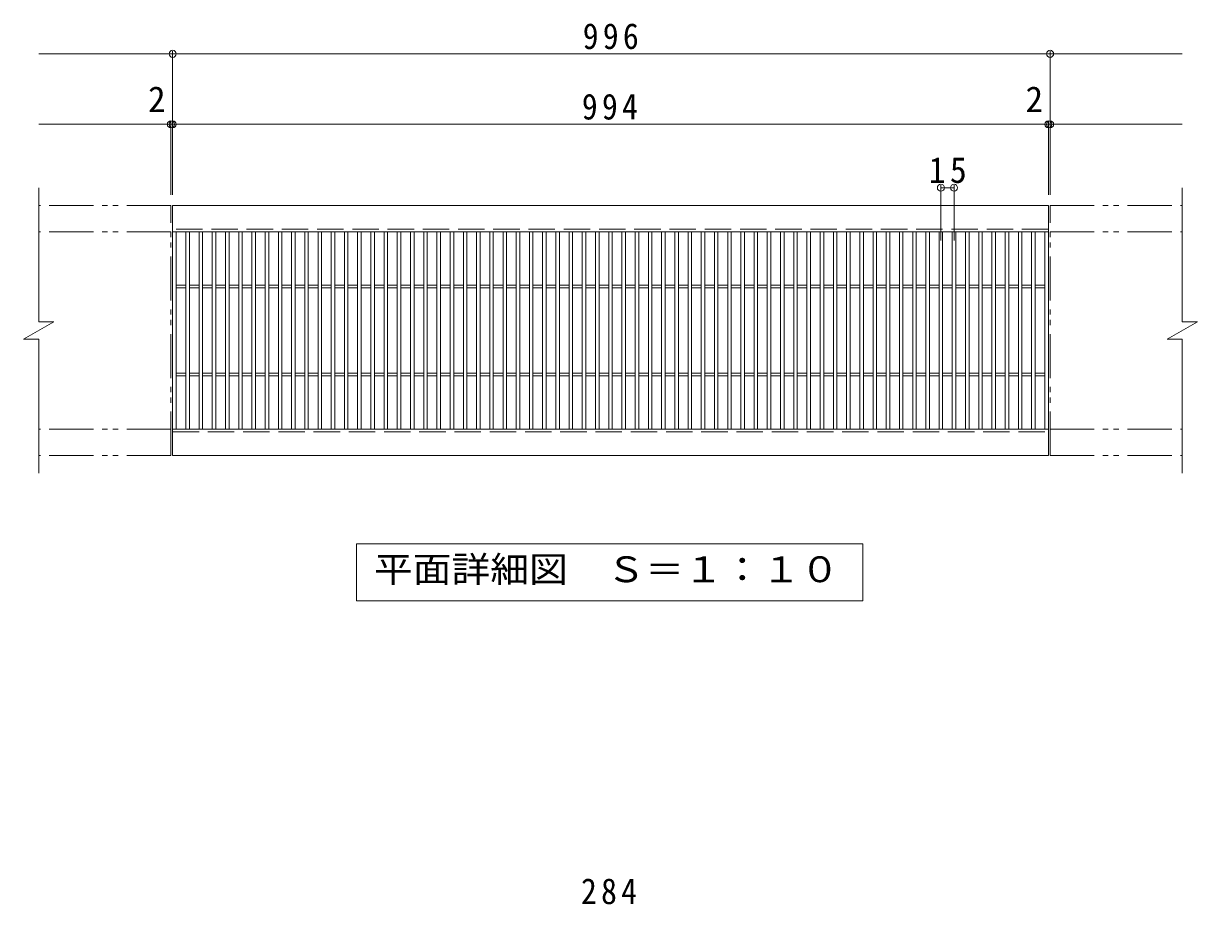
# Model space of a CAD drawing. Units: millimetres at full size, sheet at 1:10; details may follow other scales. Extents: x -1607 to 1854, y -1362 to 1187.
# Drawn here: x -1607 to -275, y 187 to 1187 of the extents above; entities that cross this region are included whole.
import ezdxf
from ezdxf.enums import TextEntityAlignment as Align

# ---------------------------------------------------------------- set-up
doc = ezdxf.new("R2010")
doc.units = ezdxf.units.MM
doc.header["$LTSCALE"] = 10
doc.header["$PDMODE"] = 32
doc.header["$PDSIZE"] = 8
doc.linetypes.add('DASHED3', pattern=[4, 3, -1])
doc.linetypes.add('DOUBLE_CHAIN1', pattern=[8.8, 5, -1, 0.6, -0.6, 0.6, -1])
for name, color, linetype, lineweight in [('A-0', 6, 'Continuous', 9), ('C-1', 2, 'Continuous', 9), ('C-2', 3, 'Continuous', 9), ('C-4', 7, 'Continuous', 9), ('C-5', 7, 'Continuous', 9)]:
    doc.layers.add(name, color=color, linetype=linetype, lineweight=lineweight)
doc.styles.add('ＭＳ ゴシック', font='')
doc.styles.get('ＭＳ ゴシック').set_extended_font_data('MS Gothic')

msp = doc.modelspace()

# ---------------------------------------------------------------- linework, layer by layer
at = {"layer": 'C-1', "linetype": 'DOUBLE_CHAIN1'}
for p, q in [((-1440.02, 980.69), (-1590.02, 980.69)), ((-1440.02, 696.69), (-1440.02, 980.69)), ((-442.02, 980.69), (-292.02, 980.69)), ((-442.02, 696.69), (-442.02, 980.69)), ((-1440.02, 950.69), (-1590.02, 950.69)), ((-442.02, 950.69), (-292.02, 950.69)), ((-1440.02, 726.69), (-1590.02, 726.69)), ((-442.02, 726.69), (-292.02, 726.69)), ((-1440.02, 696.69), (-1590.02, 696.69)), ((-442.02, 696.69), (-292.02, 696.69))]:
    msp.add_line(p, q, dxfattribs=at)
at = {"layer": 'C-1'}
for p, q in [((-444.02, 980.69), (-1438.02, 980.69)), ((-1438.02, 950.69), (-1438.02, 980.69)), ((-444.02, 980.69), (-444.02, 950.69)), ((-444.02, 950.69), (-1438.02, 950.69)), ((-1607.34, 828.69), (-1572.7, 848.69)), ((-309.34, 828.69), (-274.7, 848.69)), ((-1438.02, 726.69), (-444.02, 726.69)), ((-1438.02, 696.69), (-1438.02, 726.69)), ((-444.02, 726.69), (-444.02, 696.69)), ((-1438.02, 696.69), (-444.02, 696.69))]:
    msp.add_line(p, q, dxfattribs=at)
at = {"layer": 'C-1', "linetype": 'DASHED3'}
for p, q in [((-444.02, 953.69), (-1438.02, 953.69)), ((-1438.02, 723.69), (-444.02, 723.69))]:
    msp.add_line(p, q, dxfattribs=at)
at = {"layer": 'C-1'}
for points in [[(-1590.02, 1000.69), (-1590.02, 848.69), (-1572.7, 848.69)], [(-292.02, 1000.69), (-292.02, 848.69), (-274.7, 848.69)], [(-1607.34, 828.69), (-1590.02, 828.69), (-1590.02, 676.69)], [(-309.34, 828.69), (-292.02, 828.69), (-292.02, 676.69)]]:
    msp.add_lwpolyline(points, dxfattribs=at)
at = {"layer": 'C-2'}
for p, q in [((-1438.02, 950.69), (-1438.02, 726.69)), ((-1434.02, 950.69), (-1434.02, 726.69)), ((-1423.02, 950.69), (-1423.02, 726.69)), ((-1419.02, 950.69), (-1419.02, 726.69)), ((-1408.02, 950.69), (-1408.02, 726.69)), ((-1404.02, 950.69), (-1404.02, 726.69)), ((-1393.02, 950.69), (-1393.02, 726.69)), ((-1389.02, 950.69), (-1389.02, 726.69)), ((-1378.02, 950.69), (-1378.02, 726.69)), ((-1374.02, 950.69), (-1374.02, 726.69)), ((-1363.02, 950.69), (-1363.02, 726.69)), ((-1359.02, 950.69), (-1359.02, 726.69)), ((-1348.02, 950.69), (-1348.02, 726.69)), ((-1344.02, 950.69), (-1344.02, 726.69)), ((-1333.02, 950.69), (-1333.02, 726.69)), ((-1329.02, 950.69), (-1329.02, 726.69)), ((-1318.02, 950.69), (-1318.02, 726.69)), ((-1314.02, 950.69), (-1314.02, 726.69)), ((-1303.02, 950.69), (-1303.02, 726.69)), ((-1299.02, 950.69), (-1299.02, 726.69)), ((-1288.02, 950.69), (-1288.02, 726.69)), ((-1284.02, 950.69), (-1284.02, 726.69)), ((-1273.02, 950.69), (-1273.02, 726.69)), ((-1269.02, 950.69), (-1269.02, 726.69)), ((-1258.02, 950.69), (-1258.02, 726.69)), ((-1254.02, 950.69), (-1254.02, 726.69)), ((-1243.02, 950.69), (-1243.02, 726.69)), ((-1239.02, 950.69), (-1239.02, 726.69)), ((-1228.02, 950.69), (-1228.02, 726.69)), ((-1224.02, 950.69), (-1224.02, 726.69)), ((-1213.02, 950.69), (-1213.02, 726.69)), ((-1209.02, 950.69), (-1209.02, 726.69)), ((-1198.02, 950.69), (-1198.02, 726.69)), ((-1194.02, 950.69), (-1194.02, 726.69)), ((-1183.02, 950.69), (-1183.02, 726.69)), ((-1179.02, 950.69), (-1179.02, 726.69)), ((-1168.02, 950.69), (-1168.02, 726.69)), ((-1164.02, 950.69), (-1164.02, 726.69)), ((-1153.02, 950.69), (-1153.02, 726.69)), ((-1149.02, 950.69), (-1149.02, 726.69)), ((-1138.02, 950.69), (-1138.02, 726.69)), ((-1134.02, 950.69), (-1134.02, 726.69)), ((-1123.02, 950.69), (-1123.02, 726.69)), ((-1119.02, 950.69), (-1119.02, 726.69)), ((-1108.02, 950.69), (-1108.02, 726.69)), ((-1104.02, 950.69), (-1104.02, 726.69)), ((-1093.02, 950.69), (-1093.02, 726.69)), ((-1089.02, 950.69), (-1089.02, 726.69)), ((-1078.02, 950.69), (-1078.02, 726.69)), ((-1074.02, 950.69), (-1074.02, 726.69)), ((-1063.02, 950.69), (-1063.02, 726.69)), ((-1059.02, 950.69), (-1059.02, 726.69)), ((-1048.02, 950.69), (-1048.02, 726.69)), ((-1044.02, 950.69), (-1044.02, 726.69)), ((-1033.02, 950.69), (-1033.02, 726.69)), ((-1029.02, 950.69), (-1029.02, 726.69)), ((-1018.02, 950.69), (-1018.02, 726.69)), ((-1014.02, 950.69), (-1014.02, 726.69)), ((-1003.02, 950.69), (-1003.02, 726.69)), ((-999.02, 950.69), (-999.02, 726.69)), ((-988.02, 950.69), (-988.02, 726.69)), ((-984.02, 950.69), (-984.02, 726.69)), ((-973.02, 950.69), (-973.02, 726.69)), ((-969.02, 950.69), (-969.02, 726.69)), ((-958.02, 950.69), (-958.02, 726.69)), ((-954.02, 950.69), (-954.02, 726.69)), ((-943.02, 950.69), (-943.02, 726.69)), ((-939.02, 950.69), (-939.02, 726.69)), ((-928.02, 950.69), (-928.02, 726.69)), ((-924.02, 950.69), (-924.02, 726.69)), ((-913.02, 950.69), (-913.02, 726.69)), ((-909.02, 950.69), (-909.02, 726.69)), ((-898.02, 950.69), (-898.02, 726.69)), ((-894.02, 950.69), (-894.02, 726.69)), ((-883.02, 950.69), (-883.02, 726.69)), ((-879.02, 950.69), (-879.02, 726.69)), ((-868.02, 950.69), (-868.02, 726.69)), ((-864.02, 950.69), (-864.02, 726.69)), ((-853.02, 950.69), (-853.02, 726.69)), ((-849.02, 950.69), (-849.02, 726.69)), ((-838.02, 950.69), (-838.02, 726.69)), ((-834.02, 950.69), (-834.02, 726.69)), ((-823.02, 950.69), (-823.02, 726.69)), ((-819.02, 950.69), (-819.02, 726.69)), ((-808.02, 950.69), (-808.02, 726.69)), ((-804.02, 950.69), (-804.02, 726.69)), ((-793.02, 950.69), (-793.02, 726.69)), ((-789.02, 950.69), (-789.02, 726.69)), ((-778.02, 950.69), (-778.02, 726.69)), ((-774.02, 950.69), (-774.02, 726.69)), ((-763.02, 950.69), (-763.02, 726.69)), ((-759.02, 950.69), (-759.02, 726.69)), ((-748.02, 950.69), (-748.02, 726.69)), ((-744.02, 950.69), (-744.02, 726.69)), ((-733.02, 950.69), (-733.02, 726.69)), ((-729.02, 950.69), (-729.02, 726.69)), ((-718.02, 950.69), (-718.02, 726.69)), ((-714.02, 950.69), (-714.02, 726.69)), ((-703.02, 950.69), (-703.02, 726.69)), ((-699.02, 950.69), (-699.02, 726.69)), ((-688.02, 950.69), (-688.02, 726.69)), ((-684.02, 950.69), (-684.02, 726.69)), ((-673.02, 950.69), (-673.02, 726.69)), ((-669.02, 950.69), (-669.02, 726.69)), ((-658.02, 950.69), (-658.02, 726.69)), ((-654.02, 950.69), (-654.02, 726.69)), ((-643.02, 950.69), (-643.02, 726.69)), ((-639.02, 950.69), (-639.02, 726.69)), ((-628.02, 950.69), (-628.02, 726.69)), ((-624.02, 950.69), (-624.02, 726.69)), ((-613.02, 950.69), (-613.02, 726.69)), ((-609.02, 950.69), (-609.02, 726.69)), ((-598.02, 950.69), (-598.02, 726.69)), ((-594.02, 950.69), (-594.02, 726.69)), ((-583.02, 950.69), (-583.02, 726.69)), ((-579.02, 950.69), (-579.02, 726.69)), ((-568.02, 950.69), (-568.02, 726.69)), ((-564.02, 950.69), (-564.02, 726.69)), ((-553.02, 950.69), (-553.02, 726.69)), ((-549.02, 950.69), (-549.02, 726.69)), ((-538.02, 950.69), (-538.02, 726.69)), ((-534.02, 950.69), (-534.02, 726.69)), ((-523.02, 950.69), (-523.02, 726.69)), ((-519.02, 950.69), (-519.02, 726.69)), ((-508.02, 950.69), (-508.02, 726.69)), ((-504.02, 950.69), (-504.02, 726.69)), ((-493.02, 950.69), (-493.02, 726.69)), ((-489.02, 950.69), (-489.02, 726.69)), ((-478.02, 950.69), (-478.02, 726.69)), ((-474.02, 950.69), (-474.02, 726.69)), ((-463.02, 950.69), (-463.02, 726.69)), ((-459.02, 950.69), (-459.02, 726.69)), ((-448.02, 950.69), (-448.02, 726.69)), ((-444.02, 950.69), (-444.02, 726.69)), ((-1434.02, 890.19), (-1423.02, 890.19)), ((-1434.02, 887.19), (-1423.02, 887.19)), ((-1419.02, 890.19), (-1408.02, 890.19)), ((-1419.02, 887.19), (-1408.02, 887.19)), ((-1404.02, 890.19), (-1393.02, 890.19)), ((-1404.02, 887.19), (-1393.02, 887.19)), ((-1389.02, 890.19), (-1378.02, 890.19)), ((-1389.02, 887.19), (-1378.02, 887.19)), ((-1374.02, 890.19), (-1363.02, 890.19)), ((-1374.02, 887.19), (-1363.02, 887.19)), ((-1359.02, 890.19), (-1348.02, 890.19)), ((-1359.02, 887.19), (-1348.02, 887.19)), ((-1344.02, 890.19), (-1333.02, 890.19)), ((-1344.02, 887.19), (-1333.02, 887.19)), ((-1329.02, 890.19), (-1318.02, 890.19)), ((-1329.02, 887.19), (-1318.02, 887.19)), ((-1314.02, 890.19), (-1303.02, 890.19)), ((-1314.02, 887.19), (-1303.02, 887.19)), ((-1299.02, 890.19), (-1288.02, 890.19)), ((-1299.02, 887.19), (-1288.02, 887.19)), ((-1284.02, 890.19), (-1273.02, 890.19)), ((-1284.02, 887.19), (-1273.02, 887.19)), ((-1269.02, 890.19), (-1258.02, 890.19)), ((-1269.02, 887.19), (-1258.02, 887.19)), ((-1254.02, 890.19), (-1243.02, 890.19)), ((-1254.02, 887.19), (-1243.02, 887.19)), ((-1239.02, 890.19), (-1228.02, 890.19)), ((-1239.02, 887.19), (-1228.02, 887.19)), ((-1224.02, 890.19), (-1213.02, 890.19)), ((-1224.02, 887.19), (-1213.02, 887.19)), ((-1209.02, 890.19), (-1198.02, 890.19)), ((-1209.02, 887.19), (-1198.02, 887.19)), ((-1194.02, 890.19), (-1183.02, 890.19)), ((-1194.02, 887.19), (-1183.02, 887.19)), ((-1179.02, 890.19), (-1168.02, 890.19)), ((-1179.02, 887.19), (-1168.02, 887.19)), ((-1164.02, 890.19), (-1153.02, 890.19)), ((-1164.02, 887.19), (-1153.02, 887.19)), ((-1149.02, 890.19), (-1138.02, 890.19)), ((-1149.02, 887.19), (-1138.02, 887.19)), ((-1134.02, 890.19), (-1123.02, 890.19)), ((-1134.02, 887.19), (-1123.02, 887.19)), ((-1119.02, 890.19), (-1108.02, 890.19)), ((-1119.02, 887.19), (-1108.02, 887.19)), ((-1104.02, 890.19), (-1093.02, 890.19)), ((-1104.02, 887.19), (-1093.02, 887.19)), ((-1089.02, 890.19), (-1078.02, 890.19)), ((-1089.02, 887.19), (-1078.02, 887.19)), ((-1074.02, 890.19), (-1063.02, 890.19)), ((-1074.02, 887.19), (-1063.02, 887.19)), ((-1059.02, 890.19), (-1048.02, 890.19)), ((-1059.02, 887.19), (-1048.02, 887.19)), ((-1044.02, 890.19), (-1033.02, 890.19)), ((-1044.02, 887.19), (-1033.02, 887.19)), ((-1029.02, 890.19), (-1018.02, 890.19)), ((-1029.02, 887.19), (-1018.02, 887.19)), ((-1014.02, 890.19), (-1003.02, 890.19)), ((-1014.02, 887.19), (-1003.02, 887.19)), ((-999.02, 890.19), (-988.02, 890.19)), ((-999.02, 887.19), (-988.02, 887.19)), ((-984.02, 890.19), (-973.02, 890.19)), ((-984.02, 887.19), (-973.02, 887.19)), ((-969.02, 890.19), (-958.02, 890.19)), ((-969.02, 887.19), (-958.02, 887.19)), ((-954.02, 890.19), (-943.02, 890.19)), ((-954.02, 887.19), (-943.02, 887.19)), ((-939.02, 890.19), (-928.02, 890.19)), ((-939.02, 887.19), (-928.02, 887.19)), ((-924.02, 890.19), (-913.02, 890.19)), ((-924.02, 887.19), (-913.02, 887.19)), ((-909.02, 890.19), (-898.02, 890.19)), ((-909.02, 887.19), (-898.02, 887.19)), ((-894.02, 890.19), (-883.02, 890.19)), ((-894.02, 887.19), (-883.02, 887.19)), ((-879.02, 890.19), (-868.02, 890.19)), ((-879.02, 887.19), (-868.02, 887.19)), ((-864.02, 890.19), (-853.02, 890.19)), ((-864.02, 887.19), (-853.02, 887.19)), ((-849.02, 890.19), (-838.02, 890.19)), ((-849.02, 887.19), (-838.02, 887.19)), ((-834.02, 890.19), (-823.02, 890.19)), ((-834.02, 887.19), (-823.02, 887.19)), ((-819.02, 890.19), (-808.02, 890.19)), ((-819.02, 887.19), (-808.02, 887.19)), ((-804.02, 890.19), (-793.02, 890.19)), ((-804.02, 887.19), (-793.02, 887.19)), ((-789.02, 890.19), (-778.02, 890.19)), ((-789.02, 887.19), (-778.02, 887.19)), ((-774.02, 890.19), (-763.02, 890.19)), ((-774.02, 887.19), (-763.02, 887.19)), ((-759.02, 890.19), (-748.02, 890.19)), ((-759.02, 887.19), (-748.02, 887.19)), ((-744.02, 890.19), (-733.02, 890.19)), ((-744.02, 887.19), (-733.02, 887.19)), ((-729.02, 890.19), (-718.02, 890.19)), ((-729.02, 887.19), (-718.02, 887.19)), ((-714.02, 890.19), (-703.02, 890.19)), ((-714.02, 887.19), (-703.02, 887.19)), ((-699.02, 890.19), (-688.02, 890.19)), ((-699.02, 887.19), (-688.02, 887.19)), ((-684.02, 890.19), (-673.02, 890.19)), ((-684.02, 887.19), (-673.02, 887.19)), ((-669.02, 890.19), (-658.02, 890.19)), ((-669.02, 887.19), (-658.02, 887.19)), ((-654.02, 890.19), (-643.02, 890.19)), ((-654.02, 887.19), (-643.02, 887.19)), ((-639.02, 890.19), (-628.02, 890.19)), ((-639.02, 887.19), (-628.02, 887.19)), ((-624.02, 890.19), (-613.02, 890.19)), ((-624.02, 887.19), (-613.02, 887.19)), ((-609.02, 890.19), (-598.02, 890.19)), ((-609.02, 887.19), (-598.02, 887.19)), ((-594.02, 890.19), (-583.02, 890.19)), ((-594.02, 887.19), (-583.02, 887.19)), ((-579.02, 890.19), (-568.02, 890.19)), ((-579.02, 887.19), (-568.02, 887.19)), ((-564.02, 890.19), (-553.02, 890.19)), ((-564.02, 887.19), (-553.02, 887.19)), ((-549.02, 890.19), (-538.02, 890.19)), ((-549.02, 887.19), (-538.02, 887.19)), ((-534.02, 890.19), (-523.02, 890.19)), ((-534.02, 887.19), (-523.02, 887.19)), ((-519.02, 890.19), (-508.02, 890.19)), ((-519.02, 887.19), (-508.02, 887.19)), ((-504.02, 890.19), (-493.02, 890.19)), ((-504.02, 887.19), (-493.02, 887.19)), ((-489.02, 890.19), (-478.02, 890.19)), ((-489.02, 887.19), (-478.02, 887.19)), ((-474.02, 890.19), (-463.02, 890.19)), ((-474.02, 887.19), (-463.02, 887.19)), ((-459.02, 890.19), (-448.02, 890.19)), ((-459.02, 887.19), (-448.02, 887.19)), ((-1434.02, 790.19), (-1423.02, 790.19)), ((-1434.02, 787.19), (-1423.02, 787.19)), ((-1419.02, 790.19), (-1408.02, 790.19)), ((-1419.02, 787.19), (-1408.02, 787.19)), ((-1404.02, 790.19), (-1393.02, 790.19)), ((-1404.02, 787.19), (-1393.02, 787.19)), ((-1389.02, 790.19), (-1378.02, 790.19)), ((-1389.02, 787.19), (-1378.02, 787.19)), ((-1374.02, 790.19), (-1363.02, 790.19)), ((-1374.02, 787.19), (-1363.02, 787.19)), ((-1359.02, 790.19), (-1348.02, 790.19)), ((-1359.02, 787.19), (-1348.02, 787.19)), ((-1344.02, 790.19), (-1333.02, 790.19)), ((-1344.02, 787.19), (-1333.02, 787.19)), ((-1329.02, 790.19), (-1318.02, 790.19)), ((-1329.02, 787.19), (-1318.02, 787.19)), ((-1314.02, 790.19), (-1303.02, 790.19)), ((-1314.02, 787.19), (-1303.02, 787.19)), ((-1299.02, 790.19), (-1288.02, 790.19)), ((-1299.02, 787.19), (-1288.02, 787.19)), ((-1284.02, 790.19), (-1273.02, 790.19)), ((-1284.02, 787.19), (-1273.02, 787.19)), ((-1269.02, 790.19), (-1258.02, 790.19)), ((-1269.02, 787.19), (-1258.02, 787.19)), ((-1254.02, 790.19), (-1243.02, 790.19)), ((-1254.02, 787.19), (-1243.02, 787.19)), ((-1239.02, 790.19), (-1228.02, 790.19)), ((-1239.02, 787.19), (-1228.02, 787.19)), ((-1224.02, 790.19), (-1213.02, 790.19)), ((-1224.02, 787.19), (-1213.02, 787.19)), ((-1209.02, 790.19), (-1198.02, 790.19)), ((-1209.02, 787.19), (-1198.02, 787.19)), ((-1194.02, 790.19), (-1183.02, 790.19)), ((-1194.02, 787.19), (-1183.02, 787.19)), ((-1179.02, 790.19), (-1168.02, 790.19)), ((-1179.02, 787.19), (-1168.02, 787.19)), ((-1164.02, 790.19), (-1153.02, 790.19)), ((-1164.02, 787.19), (-1153.02, 787.19)), ((-1149.02, 790.19), (-1138.02, 790.19)), ((-1149.02, 787.19), (-1138.02, 787.19)), ((-1134.02, 790.19), (-1123.02, 790.19)), ((-1134.02, 787.19), (-1123.02, 787.19)), ((-1119.02, 790.19), (-1108.02, 790.19)), ((-1119.02, 787.19), (-1108.02, 787.19)), ((-1104.02, 790.19), (-1093.02, 790.19)), ((-1104.02, 787.19), (-1093.02, 787.19)), ((-1089.02, 790.19), (-1078.02, 790.19)), ((-1089.02, 787.19), (-1078.02, 787.19)), ((-1074.02, 790.19), (-1063.02, 790.19)), ((-1074.02, 787.19), (-1063.02, 787.19)), ((-1059.02, 790.19), (-1048.02, 790.19)), ((-1059.02, 787.19), (-1048.02, 787.19)), ((-1044.02, 790.19), (-1033.02, 790.19)), ((-1044.02, 787.19), (-1033.02, 787.19)), ((-1029.02, 790.19), (-1018.02, 790.19)), ((-1029.02, 787.19), (-1018.02, 787.19)), ((-1014.02, 790.19), (-1003.02, 790.19)), ((-1014.02, 787.19), (-1003.02, 787.19)), ((-999.02, 790.19), (-988.02, 790.19)), ((-999.02, 787.19), (-988.02, 787.19)), ((-984.02, 790.19), (-973.02, 790.19)), ((-984.02, 787.19), (-973.02, 787.19)), ((-969.02, 790.19), (-958.02, 790.19)), ((-969.02, 787.19), (-958.02, 787.19)), ((-954.02, 790.19), (-943.02, 790.19)), ((-954.02, 787.19), (-943.02, 787.19)), ((-939.02, 790.19), (-928.02, 790.19)), ((-939.02, 787.19), (-928.02, 787.19)), ((-924.02, 790.19), (-913.02, 790.19)), ((-924.02, 787.19), (-913.02, 787.19)), ((-909.02, 790.19), (-898.02, 790.19)), ((-909.02, 787.19), (-898.02, 787.19)), ((-894.02, 790.19), (-883.02, 790.19)), ((-894.02, 787.19), (-883.02, 787.19)), ((-879.02, 790.19), (-868.02, 790.19)), ((-879.02, 787.19), (-868.02, 787.19)), ((-864.02, 790.19), (-853.02, 790.19)), ((-864.02, 787.19), (-853.02, 787.19)), ((-849.02, 790.19), (-838.02, 790.19)), ((-849.02, 787.19), (-838.02, 787.19)), ((-834.02, 790.19), (-823.02, 790.19)), ((-834.02, 787.19), (-823.02, 787.19)), ((-819.02, 790.19), (-808.02, 790.19)), ((-819.02, 787.19), (-808.02, 787.19)), ((-804.02, 790.19), (-793.02, 790.19)), ((-804.02, 787.19), (-793.02, 787.19)), ((-789.02, 790.19), (-778.02, 790.19)), ((-789.02, 787.19), (-778.02, 787.19)), ((-774.02, 790.19), (-763.02, 790.19)), ((-774.02, 787.19), (-763.02, 787.19)), ((-759.02, 790.19), (-748.02, 790.19)), ((-759.02, 787.19), (-748.02, 787.19)), ((-744.02, 790.19), (-733.02, 790.19)), ((-744.02, 787.19), (-733.02, 787.19)), ((-729.02, 790.19), (-718.02, 790.19)), ((-729.02, 787.19), (-718.02, 787.19)), ((-714.02, 790.19), (-703.02, 790.19)), ((-714.02, 787.19), (-703.02, 787.19)), ((-699.02, 790.19), (-688.02, 790.19)), ((-699.02, 787.19), (-688.02, 787.19)), ((-684.02, 790.19), (-673.02, 790.19)), ((-684.02, 787.19), (-673.02, 787.19)), ((-669.02, 790.19), (-658.02, 790.19)), ((-669.02, 787.19), (-658.02, 787.19)), ((-654.02, 790.19), (-643.02, 790.19)), ((-654.02, 787.19), (-643.02, 787.19)), ((-639.02, 790.19), (-628.02, 790.19)), ((-639.02, 787.19), (-628.02, 787.19)), ((-624.02, 790.19), (-613.02, 790.19)), ((-624.02, 787.19), (-613.02, 787.19)), ((-609.02, 790.19), (-598.02, 790.19)), ((-609.02, 787.19), (-598.02, 787.19)), ((-594.02, 790.19), (-583.02, 790.19)), ((-594.02, 787.19), (-583.02, 787.19)), ((-579.02, 790.19), (-568.02, 790.19)), ((-579.02, 787.19), (-568.02, 787.19)), ((-564.02, 790.19), (-553.02, 790.19)), ((-564.02, 787.19), (-553.02, 787.19)), ((-549.02, 790.19), (-538.02, 790.19)), ((-549.02, 787.19), (-538.02, 787.19)), ((-534.02, 790.19), (-523.02, 790.19)), ((-534.02, 787.19), (-523.02, 787.19)), ((-519.02, 790.19), (-508.02, 790.19)), ((-519.02, 787.19), (-508.02, 787.19)), ((-504.02, 790.19), (-493.02, 790.19)), ((-504.02, 787.19), (-493.02, 787.19)), ((-489.02, 790.19), (-478.02, 790.19)), ((-489.02, 787.19), (-478.02, 787.19)), ((-474.02, 790.19), (-463.02, 790.19)), ((-474.02, 787.19), (-463.02, 787.19)), ((-459.02, 790.19), (-448.02, 790.19)), ((-459.02, 787.19), (-448.02, 787.19))]:
    msp.add_line(p, q, dxfattribs=at)
at = {"layer": 'C-4'}
for p, q in [((-1590.02, 1152.69), (-292.02, 1152.69)), ((-1438.02, 992.69), (-1438.02, 1155.69)), ((-442.02, 992.69), (-442.02, 1155.69)), ((-1590.02, 1072.69), (-292.02, 1072.69)), ((-1440.02, 992.69), (-1440.02, 1075.69)), ((-444.02, 992.69), (-444.02, 1075.69)), ((-566.02, 940.69), (-566.02, 1003.69)), ((-566.02, 1000.69), (-551.02, 1000.69)), ((-551.02, 940.69), (-551.02, 1003.69))]:
    msp.add_line(p, q, dxfattribs=at)
for p in [(-1438.02, 1152.69), (-442.02, 1152.69), (-1440.02, 1072.69), (-1438.02, 1072.69), (-444.02, 1072.69), (-442.02, 1072.69), (-566.02, 1000.69), (-551.02, 1000.69)]:
    msp.add_point(p, dxfattribs=at)
at = {"layer": 'C-5'}
msp.add_lwpolyline([(-1229.52, 531.69), (-1229.52, 596.69), (-654.52, 596.69), (-654.52, 531.69)], close=True, dxfattribs=at)

# ---------------------------------------------------------------- texts
at = {"layer": 'A-0', "color": 2, "insert": (-974.52, 187.14), "char_height": 29.33, "attachment_point": 7, "style": 'ＭＳ ゴシック'}
msp.add_mtext('\\T1.27;\\W0.9;284', dxfattribs=at)
at = {"layer": 'C-4', "color": 2, "style": 'ＭＳ ゴシック'}
for p in [(-1465.98, 1077.69), (-469.98, 1077.69)]:
    msp.add_text('2', height=29.33, dxfattribs=at).set_placement(p, align=Align.BOTTOM_LEFT)
at = {"layer": 'C-4', "color": 2, "char_height": 29.33, "attachment_point": 7, "style": 'ＭＳ ゴシック'}
for s, insert in [('\\T1.27;\\W0.9;996', (-972.52, 1157.69)), ('\\T1.27;\\W0.9;994', (-973.52, 1077.69)), ('\\T1.27;\\W0.95;15', (-579.77, 1005.69))]:
    msp.add_mtext(s, dxfattribs=dict(at, insert=insert))
at = {"layer": 'C-5', "color": 2, "style": 'ＭＳ ゴシック', "width": 1.1}
msp.add_text('平面詳細図\u3000Ｓ＝１：１０', height=29.33, dxfattribs=at).set_placement((-1209.52, 544.19), align=Align.BOTTOM_LEFT)

doc.saveas('drawing.dxf')
